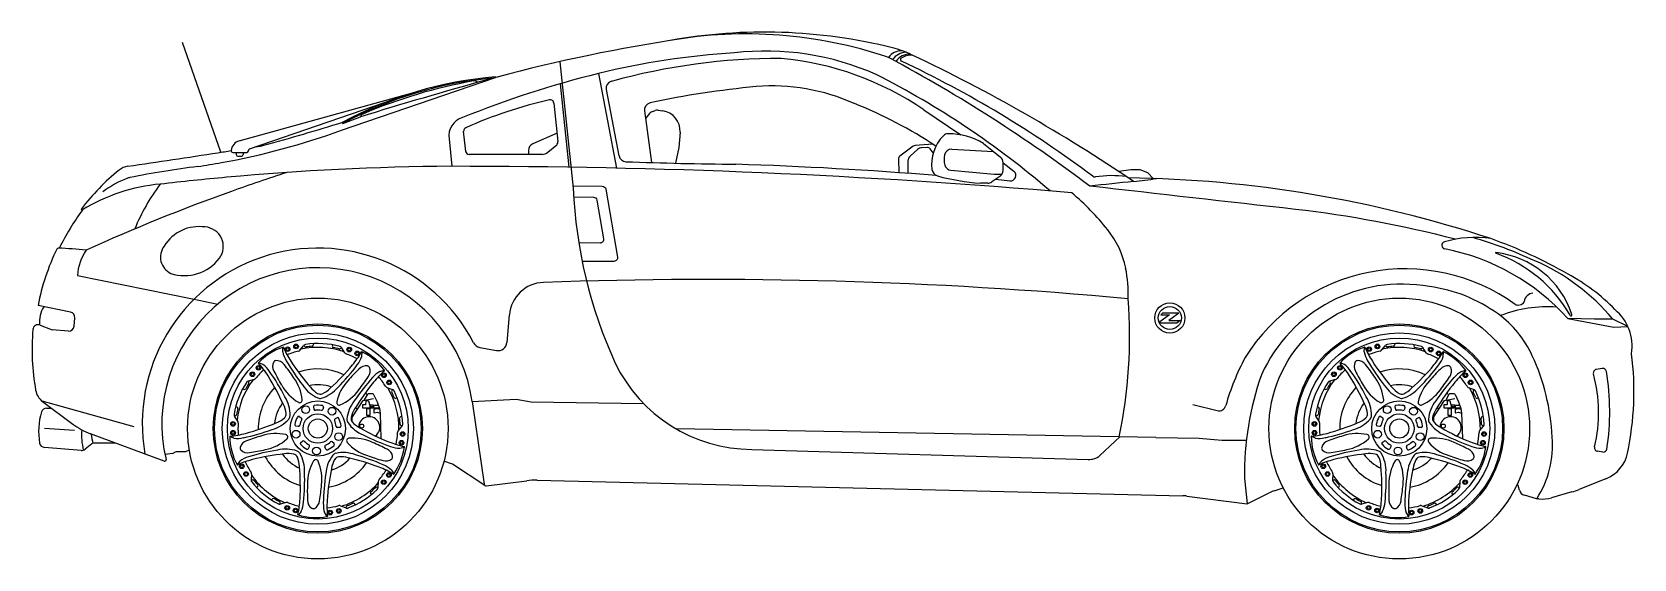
# Model space of a CAD drawing. Header units: millimetres. Extents: x -3678 to 631, y 0 to 1417.
import ezdxf

# ---------------------------------------------------------------- set-up
doc = ezdxf.new("R2010")
doc.units = ezdxf.units.MM
doc.layers.add('ceco.net 219 Nissan Z350 - side right', color=7, linetype='Continuous')

msp = doc.modelspace()

# ---------------------------------------------------------------- linework, layer by layer
at = {"layer": 'ceco.net 219 Nissan Z350 - side right'}
for p, q in [((-3170.5, 1093.5), (-3273.7, 1388.3)), ((-2258.7, 1337), (-2222.3, 996.6)), ((-2846, 1152.6), (-2431.2, 1294.5)), ((-2431.4, 1296.3), (-2431.2, 1294.5)), ((-2154.7, 1305.1), (-2105.8, 1050.8)), ((-3120.8, 1124.2), (-2638.6, 1257.9)), ((-2257.8, 1277.8), (-2233.8, 1053.3)), ((-2133.5, 1262), (-2099.2, 1083.7)), ((-3093, 1102.8), (-2699, 1238.3)), ((-2274.5, 1225.9), (-2263.5, 1122.1)), ((-1278.9, 1207.6), (-1179.8, 1140.3)), ((-2843.7, 1173.3), (-2842.2, 1170.6)), ((-2842.2, 1170.6), (-2794.6, 1188.8)), ((-2030.6, 1204.7), (-2011.6, 1065.8)), ((-2017, 1197.4), (-2027.8, 1184.1)), ((-2008.2, 1203.5), (-2002, 1205.6)), ((-1993.6, 1206.5), (-1981.4, 1205)), ((-2556, 1129.7), (-2549.1, 1055.7)), ((-2511.7, 1095.9), (-2517.2, 1149.8)), ((-2265.9, 1144.8), (-2331.2, 1115.9)), ((-1935, 1147.7), (-1938.4, 1106.3)), ((-3138.3, 1093.1), (-3100.8, 1093.1)), ((-3128.8, 1093.1), (-3128.8, 1087.4)), ((-3124.2, 1082.8), (-3115, 1082.8)), ((-3110.4, 1093.1), (-3110.4, 1087.4)), ((-3096.2, 1097.7), (-3096.2, 1098.5)), ((-2306.2, 1087.9), (-2502.2, 1087.3)), ((-2342.6, 1098.3), (-2342.6, 1087.8)), ((-2290.8, 1093.5), (-2266.8, 1113.8)), ((-1938.4, 1106.3), (-1947.1, 1064.3)), ((-1295.8, 1100.8), (-1315.1, 1084.1)), ((-1270.2, 1106.3), (-1284.4, 1105.4)), ((-1253.7, 1092), (-1262.1, 1102.6)), ((-1203.8, 1101.4), (-1092, 1095.6)), ((-1118.8, 1116.8), (-1092, 1095.6)), ((-1092, 1095.6), (-1073, 1080.6)), ((-1321.7, 1070), (-1322.3, 1036.9)), ((-1206.1, 1045.2), (-1090.2, 1034.3)), ((-1090.2, 1034.3), (-1069, 1034.3)), ((-1066.1, 1044.3), (-1065.8, 1065.3)), ((-1065.8, 1065.3), (-1036.8, 1042.4)), ((-1107.2, 1010.4), (-1127.1, 1010.4)), ((-1074.4, 1028.7), (-1096.4, 1013.7)), ((-1085.4, 1021.2), (-1047.3, 1016.9)), ((-3556.3, 761.9), (-3246.2, 699.1)), ((-3246.2, 699.1), (-3178.5, 685.4)), ((-3574.7, 663.7), (-3662.2, 681.2)), ((-3565, 626.1), (-3563.2, 648.4)), ((-2394.3, 656.3), (-2400.9, 582)), ((-618.1, 656.3), (-643.9, 637.3)), ((-636.2, 662), (-641.2, 656.3)), ((-641.2, 656.3), (-618.1, 656.3)), ((-636.2, 662), (-593.9, 662)), ((-593.1, 660.4), (-619.9, 640.7)), ((-593.9, 662), (-593.1, 660.4)), ((319.4, 682.8), (328.2, 684.5)), ((-3656.4, 628.8), (-3628.5, 617.5)), ((-3624.3, 616.5), (-3580.5, 612.9)), ((-643.9, 637.3), (-643.9, 634.5)), ((-643.7, 634.5), (-597.5, 634.5)), ((-619.9, 640.7), (-589.1, 640.7)), ((-589.1, 640.7), (-597.5, 634.5)), ((-3003.9, 557.1), (-3003.3, 568.8)), ((-2957.4, 561.4), (-2946.8, 574.3)), ((-2946.8, 574.3), (-2944.5, 571.3)), ((-2921.3, 578.9), (-2921.9, 574.7)), ((-2870.5, 575.9), (-2870.4, 571.7)), ((-2845.8, 568.3), (-2848.4, 565.6)), ((-2836.8, 554.2), (-2845.8, 568.3)), ((-2473.4, 568.7), (-2429, 560.6)), ((-94.4, 557.1), (-93.8, 568.8)), ((-48, 561.4), (-37.4, 574.3)), ((-37.4, 574.3), (-35.1, 571.3)), ((-11.9, 578.9), (-12.5, 574.7)), ((38.9, 575.9), (39, 571.7)), ((63.7, 568.3), (61, 565.6)), ((72.6, 554.2), (63.7, 568.3)), ((-3057.2, 523), (-3068.1, 527.3)), ((-2791.1, 544.4), (-2790.3, 556.1)), ((-147.8, 523), (-158.7, 527.3)), ((118.3, 544.4), (119.1, 556.1)), ((-3080.6, 482.6), (-3096.8, 478.4)), ((-3096.8, 478.4), (-3095, 475.1)), ((-2742.2, 504.2), (-2730.9, 507.3)), ((-171.2, 482.6), (-187.4, 478.4)), ((-187.4, 478.4), (-185.6, 475.1)), ((167.2, 504.2), (178.5, 507.3)), ((546.2, 512), (530.1, 509.5)), ((-3111.7, 457.2), (-3107.6, 456)), ((-2723.7, 461.3), (-2708.2, 455.3)), ((-2708.2, 455.3), (-2710.3, 452.2)), ((-2696, 432.4), (-2700.1, 431.7)), ((-202.2, 457.2), (-198.2, 456)), ((185.7, 461.3), (201.3, 455.3)), ((201.3, 455.3), (199.1, 452.2)), ((213.5, 432.4), (209.3, 431.7)), ((-3651.8, 424.8), (-3404.5, 355.8)), ((-3650.1, 423.5), (-3568.8, 362.6)), ((-3639.2, 405.3), (-3625.9, 405.3)), ((-3130.2, 409.8), (-3126.4, 408)), ((-2921, 408.7), (-2919.8, 402.6)), ((-2894.2, 407.8), (-2895.8, 401.8)), ((-2769.7, 414.8), (-2769.7, 408.1)), ((-2769.7, 408.1), (-2758.4, 408.1)), ((-2759.1, 401.8), (-2759.1, 393.4)), ((-2758.5, 402.4), (-2750.1, 404.2)), ((-2758.3, 392.7), (-2750.1, 394.4)), ((-2749.9, 422.5), (-2743.6, 404.7)), ((-2749.8, 404.2), (-2743.3, 402.4)), ((-2749.8, 394.4), (-2741.8, 392.2)), ((-2743.6, 404.7), (-2741.8, 392.2)), ((-2741.8, 392.2), (-2739.6, 323.9)), ((-2494.2, 423.4), (-2376.2, 430)), ((-2494.2, 423.4), (-2462, 200.8)), ((-2376.2, 430), (-2335.2, 422.8)), ((-2335.2, 422.8), (-2033.1, 418)), ((-555.5, 414.9), (-489.7, 398.9)), ((-220.8, 409.8), (-217, 408)), ((-11.6, 408.7), (-10.3, 402.6)), ((15.2, 407.8), (13.6, 401.8)), ((139.7, 414.8), (139.7, 408.1)), ((139.7, 408.1), (151, 408.1)), ((150.3, 401.8), (150.3, 393.4)), ((150.9, 402.4), (159.3, 404.2)), ((151.2, 392.7), (159.3, 394.4)), ((159.6, 422.5), (165.8, 404.7)), ((159.6, 404.2), (166.1, 402.4)), ((159.6, 394.4), (167.6, 392.2)), ((165.8, 404.7), (167.6, 392.2)), ((167.6, 392.2), (169.8, 323.9)), ((-3564, 345.4), (-3644.7, 351.1)), ((-3133.8, 384.2), (-3130.2, 385.4)), ((-3124.7, 370.1), (-3133.8, 384.2)), ((-2968.2, 357.5), (-2962.1, 356.8)), ((-2959.2, 382.7), (-2953.9, 379.3)), ((-2857.7, 379.5), (-2863.2, 376.5)), ((-2850.3, 353.8), (-2856.5, 353.5)), ((-2693.3, 344.4), (-2682.7, 357.3)), ((-2683.1, 383.2), (-2687.1, 381.8)), ((-2682.7, 357.3), (-2686.1, 359)), ((-654.8, 326.2), (-1944.6, 349.5)), ((-224.4, 384.2), (-220.8, 385.4)), ((-215.3, 370.1), (-224.4, 384.2)), ((-58.8, 357.5), (-52.6, 356.8)), ((-49.8, 382.7), (-44.5, 379.3)), ((51.7, 379.5), (46.3, 376.5)), ((59.1, 353.8), (52.9, 353.5)), ((216.1, 344.4), (226.8, 357.3)), ((226.3, 383.2), (222.3, 381.8)), ((226.8, 357.3), (223.4, 359)), ((-3517.3, 309.5), (-3535.7, 295)), ((-3322.9, 262.7), (-3520.8, 336.4)), ((-3454, 311.5), (-3511.4, 311.5)), ((-3135, 324.6), (-3145.9, 328.8)), ((-2955.3, 313.2), (-2950.5, 317.1)), ((-2934.2, 296.8), (-2931.6, 302.4)), ((-2865.9, 310.4), (-2870.5, 314.6)), ((-805.3, 277.8), (-751.8, 327.9)), ((-225.6, 324.6), (-236.5, 328.8)), ((-45.9, 313.2), (-41.1, 317.1)), ((-24.8, 296.8), (-22.2, 302.4)), ((43.5, 310.4), (38.9, 314.6)), ((-3545.7, 292), (-3644.9, 299.9)), ((-3119, 263.3), (-3126.6, 254.3)), ((-2888, 295.3), (-2890.3, 301.1)), ((-2688.5, 298), (-2677.1, 300.8)), ((-1742.2, 294.7), (-836.6, 267.4)), ((-209.6, 263.3), (-217.1, 254.3)), ((21.4, 295.3), (19.1, 301.1)), ((220.9, 298), (232.3, 300.8)), ((548, 287.5), (533.5, 289.4)), ((-3087.9, 228.5), (-3088.9, 211.8)), ((-2711.6, 239), (-2705.2, 229.2)), ((-416.5, 217), (-409.2, 148.1)), ((-178.5, 228.5), (-179.5, 211.8)), ((197.8, 239), (204.2, 229.2)), ((-3088.9, 211.8), (-3085.2, 212.5)), ((-3073.3, 191.2), (-3070.9, 194.6)), ((-2765.6, 172.9), (-2767.6, 176.6)), ((-2747.7, 191.5), (-2751.3, 192.6)), ((-2746.7, 208.2), (-2747.7, 191.5)), ((-2456.7, 196.7), (-2347.5, 210.1)), ((-2319.6, 211.5), (-582, 170)), ((-409.2, 148.1), (-350.4, 177.5)), ((-337, 182.9), (-312.1, 191)), ((-179.5, 211.8), (-175.8, 212.5)), ((-163.9, 191.2), (-161.5, 194.6)), ((143.8, 172.9), (141.8, 176.6)), ((161.7, 191.5), (158.1, 192.6)), ((162.7, 208.2), (161.7, 191.5)), ((317.4, 201.2), (317.3, 201.4)), ((323.2, 185.1), (321.1, 193.8)), ((464.5, 180.1), (409.5, 164.7)), ((552.8, 214.2), (484, 186.7)), ((556, 215.5), (552.8, 214.2)), ((-3034, 158.9), (-3031.1, 161.9)), ((-3010.7, 147.6), (-3010.8, 151.4)), ((-2994.5, 151.8), (-3010.7, 147.6)), ((-2848.5, 143.1), (-2832.9, 137)), ((-2832.9, 137), (-2832.4, 140.8)), ((-2808.5, 145.5), (-2811, 148.8)), ((-571.9, 169.2), (-409.2, 148.1)), ((-124.6, 158.9), (-121.7, 161.9)), ((-101.3, 147.6), (-101.4, 151.4)), ((-85.1, 151.8), (-101.3, 147.6)), ((60.9, 143.1), (76.5, 137)), ((76.5, 137), (77, 140.8)), ((100.9, 145.5), (98.4, 148.8)), ((369.5, 162), (336.6, 171.2)), ((375.7, 161.5), (369.5, 162)), ((-2954.4, 128), (-2961.8, 118.9)), ((-2891.2, 124.3), (-2884.9, 114.3)), ((-45, 128), (-52.3, 118.9)), ((18.2, 124.3), (24.5, 114.3))]:
    msp.add_line(p, q, dxfattribs=at)
for points in [[(-715, 1015, 0.038232), (-1310.2, 1355, 0.049311), (-1363.4, 1374.1, 0.106617), (-1961.7, 1393.9, 0.027723), (-2457.3, 1287.4)], [(-1254.6, 1114.9), (-1302.5, 1111.7, 0.146382), (-1307.6, 1109.8), (-1343.6, 1082.6, 0.239192), (-1347.4, 1074.8), (-1346.8, 1038.7)], [(-2223, 1003.2), (-2144.1, 1002.3, -0.362013), (-2134.8, 994.3), (-2103.4, 811.4, -0.461953), (-2112.8, 800.2), (-2198.3, 799.4)], [(454, 765.5, 0.045051), (246.5, 861.2, 0.076081), (-729.6, 1024.8)], [(-2221.1, 973.5), (-2168, 972.9, -0.362013), (-2158.7, 965), (-2140.8, 860.6, -0.466343), (-2150.3, 849.4), (-2207.4, 849.7)], [(-2816.7, 368.3), (-2816.7, 379.9, -0.145605), (-2816.1, 381.8), (-2787.5, 425.6), (-2760, 431.1)], [(-2784.6, 426.2), (-2775, 443.1, -0.280794), (-2771.8, 444.8), (-2762.4, 444.4, -0.277681), (-2759.4, 442.5), (-2749.9, 422.5)], [(92.7, 368.3), (92.7, 379.9, -0.145605), (93.3, 381.8), (121.9, 425.6), (149.4, 431.1)], [(124.9, 426.2), (134.4, 443.1, -0.280794), (137.6, 444.8), (147, 444.4, -0.277681), (150, 442.5), (159.6, 422.5)], [(-2769.7, 414.8), (-2772.6, 424.1, 0.322675), (-2773.3, 424.6), (-2780, 424.7, 0.410436), (-2780.7, 424.1), (-2781, 415.2, -0.405496), (-2781.7, 414.6), (-2788.6, 414.6, 0.414214), (-2789.3, 413.9), (-2789.3, 406.9, 0.414214), (-2788.6, 406.2), (-2744.2, 406.2)], [(-2758.4, 406.2), (-2758.4, 410.3, -0.414214), (-2755, 413.7), (-2746.8, 413.7)], [(139.7, 414.8), (136.8, 424.1, 0.322675), (136.1, 424.6), (129.4, 424.7, 0.410436), (128.7, 424.1), (128.4, 415.2, -0.405496), (127.7, 414.6), (120.8, 414.6, 0.414214), (120.1, 413.9), (120.1, 406.9, 0.414214), (120.8, 406.2), (165.3, 406.2)], [(151, 406.2), (151, 410.3, -0.414214), (154.5, 413.7), (162.6, 413.7)], [(-3255.2, 292.5), (-3263.4, 288.9, -0.10343), (-3267.3, 288.1), (-3288.4, 288.1, 0.134075), (-3293.3, 286.7), (-3296.4, 284.9, -0.096827), (-3299.9, 283.6), (-3320.7, 280.6)]]:
    msp.add_lwpolyline(points, format="xyb", dxfattribs=at)
for points in [[(-662, 1023.1), (-676.4, 1038.2), (-697.1, 1046.2), (-722.2, 1046.5), (-754.6, 1041.5)], [(453.5, 646.4), (576.8, 623.4), (614.6, 625.3)], [(614.6, 625.3), (574.4, 644.3), (525.4, 644.3), (453.5, 646.4)], [(-654.8, 326.2), (-538.5, 324.4), (-477.6, 319.2), (-411.4, 319.2)], [(-2460.2, 197.7), (-2546.8, 254.4), (-2570, 262.9)]]:
    msp.add_lwpolyline(points, dxfattribs=at)
for points in [[(-2778, 404.7), (-2769.5, 404.7), (-2769.5, 385.8), (-2778, 385.8)], [(-2767.8, 414.6), (-2760.2, 414.6), (-2760.2, 409.4), (-2767.8, 409.4)], [(131.5, 404.7), (140, 404.7), (140, 385.8), (131.5, 385.8)], [(141.7, 414.6), (149.2, 414.6), (149.2, 409.4), (141.7, 409.4)]]:
    msp.add_lwpolyline(points, close=True, dxfattribs=at)
for centre, radius in [((-2909.4, 350.6), 350.6), ((0, 350.6), 350.6), ((-617.3, 647.9), 40.6), ((-617.3, 647.9), 31), ((-2909.4, 350.6), 281.4), ((-2909.4, 350.6), 277.9), ((-2909.4, 350.6), 257.2), ((0, 350.6), 281.4), ((0, 350.6), 277.9), ((0, 350.6), 257.2), ((-2909.4, 350.6), 243.3), ((-2990.6, 564), 6.25), ((-2990.6, 564), 3.81), ((-2968.1, 571.5), 6.25), ((-2968.1, 571.5), 3.81), ((-2825, 562.9), 6.25), ((-2825, 562.9), 3.81), ((0, 350.6), 243.3), ((-81.2, 564), 6.25), ((-81.2, 564), 3.81), ((-58.7, 571.5), 6.25), ((-58.7, 571.5), 3.81), ((84.5, 562.9), 6.25), ((84.5, 562.9), 3.81), ((-3069, 513.9), 6.25), ((-3069, 513.9), 3.81), ((-2803.5, 552.8), 6.25), ((-2803.5, 552.8), 3.81), ((-159.6, 513.9), 6.25), ((-159.6, 513.9), 3.81), ((106, 552.8), 6.25), ((106, 552.8), 3.81), ((-3085.3, 496.5), 6.25), ((-3085.3, 496.5), 3.81), ((-2731.6, 493.8), 6.25), ((-2731.6, 493.8), 3.81), ((-2717.5, 474.6), 6.25), ((-2717.5, 474.6), 3.81), ((-175.9, 496.5), 6.25), ((-175.9, 496.5), 3.81), ((177.9, 493.8), 6.25), ((177.9, 493.8), 3.81), ((191.9, 474.6), 6.25), ((191.9, 474.6), 3.81), ((-2909.4, 350.6), 74.2), ((-2941.9, 401.4), 10.4), ((-2909.4, 350.6), 39.6), ((-2871.1, 397.2), 10.4), ((0, 350.6), 74.2), ((-32.5, 401.4), 10.4), ((0, 350.6), 39.6), ((38.3, 397.2), 10.4), ((-3137.6, 363.1), 6.25), ((-3137.5, 339.3), 6.25), ((-3137.6, 363.1), 3.81), ((-2967.8, 335.4), 10.4), ((-2909.4, 350.6), 25.7), ((-2791.1, 357.3), 5.41), ((-228.2, 363.1), 6.25), ((-228.1, 339.3), 6.25), ((-228.2, 363.1), 3.81), ((-58.4, 335.4), 10.4), ((0, 350.6), 25.7), ((118.3, 357.3), 5.41), ((-3137.5, 339.3), 3.81), ((-2853.3, 328.6), 10.4), ((-2684.3, 312.3), 6.25), ((-2684.3, 312.3), 3.81), ((-2681.4, 335.9), 6.25), ((-2681.4, 335.9), 3.81), ((-228.1, 339.3), 3.81), ((56.2, 328.6), 10.4), ((225.1, 312.3), 6.25), ((225.1, 312.3), 3.81), ((228.1, 335.9), 6.25), ((228.1, 335.9), 3.81), ((-2913, 290.4), 10.4), ((-3.6, 290.4), 10.4), ((-3114, 249.2), 6.25), ((-3114, 249.2), 3.81), ((-3102.6, 228.4), 6.25), ((-3102.6, 228.4), 3.81), ((-2718.3, 225.7), 6.25), ((-2718.3, 225.7), 3.81), ((-204.6, 249.2), 6.25), ((-204.6, 249.2), 3.81), ((-193.1, 228.4), 6.25), ((-193.1, 228.4), 3.81), ((191.1, 225.7), 6.25), ((191.1, 225.7), 3.81), ((-2732.1, 206.4), 6.25), ((-2732.1, 206.4), 3.81), ((177.3, 206.4), 6.25), ((177.3, 206.4), 3.81), ((-2991.8, 137.4), 6.25), ((-2991.8, 137.4), 3.81), ((-2969.2, 130.2), 6.25), ((-2969.2, 130.2), 3.81), ((-2876.3, 124.7), 6.25), ((-2852.9, 129.1), 6.25), ((-2852.9, 129.1), 3.81), ((-82.4, 137.4), 6.25), ((-82.4, 137.4), 3.81), ((-59.7, 130.2), 6.25), ((-59.7, 130.2), 3.81), ((33.2, 124.7), 6.25), ((56.5, 129.1), 6.25), ((56.5, 129.1), 3.81), ((-2876.3, 124.7), 3.81), ((33.2, 124.7), 3.81)]:
    msp.add_circle(centre, radius, dxfattribs=at)
for centre, radius, start, end in [((-1756.9, 221.2), 1190.5, 71.4597, 99.9079), ((-1667.9, -664.4), 2028.7, 93.4147, 103.8842), ((-1661.4, -382.8), 1728.8, 90.0522, 105.3746), ((-1704.7, 633.4), 732.2, 66.0328, 96.5876), ((-1741.6, 525.9), 823.9, 55.8312, 84.5202), ((-1393.6, 1304.5), 47.9, 61.7855, 71.4597), ((-1337.3, 1319.3), 47.3, 91.5679, 141.8113), ((-3344.1, -2331), 4173.6, 53.0018, 61.7855), ((-1324.9, 1315.1), 47.3, 92.5835, 144.3617), ((-1316.5, 1309.9), 47.3, 88.0698, 143.6941), ((-1337.2, 1342.5), 4.79, 124.4525, 244.8793), ((-1313.2, 1307.4), 47.3, 85.3553, 124.4525), ((-2580.6, -1309.2), 2924, 53.0961, 64.8793), ((-2346.8, 260.7), 1039, 94.6669, 118.5656), ((-1547, -1193.9), 2571.8, 103.667, 112.24), ((-2463.3, -780.9), 2335.8, 49.2776, 63.1209), ((-2346.8, 260.7), 1036, 95.0236, 118.5656), ((860.1, -10684.5), 12423.1, 105.48832, 107.10876), ((-2247.3, -72.8), 1379.6, 100.1282, 113.1043), ((-2488.1, 1275.5), 10, 34.6304, 100.1282), ((-2114.7, 1265.7), 19.2, 105.3746, 190.8902), ((-1518.7, -1056.8), 2336.3, 95.1974, 102.2823), ((-1685.8, 740.6), 531.2, 65.5699, 94.8158), ((-2017.9, 48.3), 1215.9, 102.7467, 113.954), ((-2284.1, 1224.9), 9.58, 6.093, 102.7467), ((-2011.6, 1207.3), 19.2, 102.2823, 187.8035), ((-1899.4, 126.5), 1180.2, 56.4219, 68.4588), ((-4872.5, 7780.4), 6911.3, 285.24786, 287.08169), ((-2784.7, 1186.9), 10, 113.1043, 169.2191), ((-2505.9, 1138), 50.8, 106.6125, 189.4166), ((-2002.1, 1185.3), 19.2, 108.6165, 141.0422), ((-1995.9, 1187.4), 19.2, 83.2139, 108.6165), ((-1989.4, 1151), 54.6, 356.53, 81.5596), ((-3521, 3017.5), 1983.3, 280.2235, 289.8983), ((-3112.4, 1094.7), 30.6, 105.9554, 173.4525), ((-2507.7, 1150.7), 9.58, 113.954, 185.8092), ((-2273, 1121.1), 9.58, 310.2242, 6.093), ((-1149.7, 1061), 108.5, 135.0419, 187.523), ((-1213, 1124.1), 19.2, 90.1258, 135.0419), ((-1212.6, 963.6), 179.7, 58.5155, 90.1258), ((-6871, 24818), 24011.4, 278.26168, 278.84728), ((-6871, 24818), 24011.4, 278.84728, 278.9323), ((-3138.3, 1097.7), 4.61, 173.4525, 270), ((-3124.2, 1087.4), 4.61, 180, 270), ((-3115, 1087.4), 4.61, 270, 0), ((-3100.8, 1097.7), 4.61, 270, 0), ((-3091.5, 1098.5), 4.61, 108.9663, 180), ((-6871, 24818), 24011.4, 279.09018, 279.12065), ((-3080.1, 1204.8), 95.8, 279.1206, 285.2479), ((-2502.2, 1096.9), 9.58, 185.8092, 270.1578), ((-2323.5, 1098.3), 19.2, 113.9032, 180), ((-2306.2, 1111.8), 23.9, 270.1578, 310.2242), ((-2080.3, 1087.3), 19.2, 190.8902, 267.8921), ((-1302.6, 1069.6), 19.2, 130.7902, 179.0448), ((-1283.3, 1086.3), 19.2, 93.502, 130.7902), ((-1269.6, 1096.7), 9.58, 38.0234, 93.502), ((-1168.5, 1074.2), 56.3, 167.4864, 195.4156), ((-1204.8, 1082.2), 19.2, 87.0548, 167.4864), ((-1084.9, 1065.5), 19.2, 359.1611, 51.5939), ((-3051.1, 562.9), 622.5, 129.155, 142.59), ((-3413.9, 1008.4), 47.9, 98.2617, 129.155), ((-2854.9, -1843.1), 2922.9, 97.4166, 101.0459), ((-3521, 3017.5), 1983.3, 278.372, 280.2235), ((-2501.4, -6145.5), 7201.4, 90.39946, 95.20821), ((-1386.1, -3917.8), 5210.8, 107.9589, 109.6912), ((-2542.7, -18319.2), 19374.9, 85.08044, 90.02648), ((-1682.5, 11897), 10836.2, 267.89212, 269.45778), ((-2144.3, -10157), 11224, 85.40476, 88.16567), ((-1235.3, 1051.2), 22.4, 191.2906, 252.9973), ((-1204.3, 1064.3), 19.2, 195.4156, 264.6207), ((-1085.2, 1044.5), 19.2, 304.3689, 359.1611), ((-1045.7, 1031.1), 14.4, 263.4503, 51.7153), ((-3291.7, 531.2), 478.4, 94.9994, 121.6839), ((-3329.1, 780.4), 260.4, 111.1459, 127.5915), ((-3405.8, 978.6), 47.9, 101.0459, 111.1459), ((-2929.2, 698.3), 509, 142.5658, 158.1972), ((-2501.4, -6145.5), 7201.4, 95.20821, 96.63408), ((-964.7, 1049.9), 1258.7, 182.4279, 204.5902), ((-1084.2, 1615), 606.2, 254.9187, 265.9409), ((-1107.2, 1029.5), 19.2, 270, 304.3689), ((184.4, -7842), 8902.5, 95.79861, 96.55875), ((-106045.1, -932229.5), 939143.9, 83.5336536, 83.5676286), ((-819, 1036.6), 9.58, 233.0961, 279.0656), ((-772.7, 746.3), 284.3, 82.2693, 99.0656), ((-775.8, 1738.1), 725.6, 274.8015, 279.7167), ((-1386.1, -3917.8), 5210.8, 109.6912, 114.3286), ((-1354.7, 426.2), 732, 38.8292, 49.6889), ((-2909.4, 483.4), 779.9, 144.3291, 153.148), ((-3544, 939.9), 1.92, 142.59, 301.6839), ((-615, -2046.7), 3005.2, 75.2436, 83.5824), ((-3228.8, 783.2), 110.5, 81.6624, 148.4132), ((-3216.5, 840), 52.8, 323.7463, 85.9384), ((-971, 735), 239.5, 11.259, 38.8292), ((203.7, 575.1), 289.3, 81.517, 106.5479), ((-139.6, -286.9), 1199.5, 65.1627, 73.6819), ((-3051.1, 562.9), 622.5, 154.2678, 169.0423), ((-3607.5, 831), 4.79, 86.7177, 154.2678), ((-3749.7, -1648.1), 2488, 84.9993, 86.7177), ((-3419.8, 753.2), 136.8, 145.6833, 176.3225), ((-2909.4, 363.4), 472.3, 27.4618, 189.9314), ((-3284.1, 811.8), 48.7, 142.9495, 244.5931), ((124.1, 843.2), 9.58, 106.5479, 258.9135), ((6.3, 242.3), 602.8, 42.1064, 78.9135), ((259.6, 822.7), 0.958, 83.5617, 250.6423), ((135.6, 469.7), 373.2, 29.8157, 70.6423), ((232.2, 580.4), 244.8, 18.3895, 83.5617), ((-2909.4, 363.4), 419.6, 8.2238, 193.2606), ((-3268.2, 880.3), 118.4, 251.9095, 322.7916), ((-1091.3, 711.1), 362.1, 358.1875, 11.259), ((15.5, 273.3), 506.8, 54.2053, 148.0759), ((148.1, 294), 551.8, 39.403, 66.9355), ((-2298.8, 647.8), 95.8, 92.0286, 174.9275), ((-1862.3, -11675.4), 12426.8, 84.76897, 92.02859), ((6.6, 324.9), 414, 79.6368, 155.7281), ((216.8, 319.8), 505, 43.9604, 61.9728), ((-2049.6, 600), 1324, 348.1453, 4.3166), ((29.5, 333.4), 402.1, 54.0214, 82.6326), ((326.3, 693.9), 9.58, 281.315, 350.6689), ((362.3, 688), 26.9, 95.8637, 170.6689), ((-3570.1, 634.2), 88.5, 150.2449, 182.9586), ((-3577.5, 649.6), 14.4, 355.3007, 78.6763), ((96.9, 426.2), 287.4, 24.7372, 54.0214), ((399.3, 324.7), 353.3, 86.032, 111.1358), ((317.6, 692.2), 9.58, 234.2053, 281.315), ((461.9, 656.7), 2.87, 209.8157, 18.3895), ((497.2, 571.2), 129.3, 351.419, 50.0389), ((-3044.7, 564.1), 633.6, 175.2418, 190.057), ((-3661.8, 615.5), 14.4, 67.999, 175.2418), ((-3623.1, 630.8), 14.4, 247.999, 265.3007), ((-3579.4, 627.2), 14.4, 265.3007, 355.3007), ((-2951, 415.7), 162.2, 108.569, 136.6141), ((-3002.6, 568.8), 0.692, 23.5713, 177.0307), ((-2759.4, 674.9), 264.6, 203.5713, 212.8329), ((-2962.7, 565.8), 6.92, 283.9147, 320.6986), ((-2909.4, 350.6), 218.2, 71.0502, 102.1329), ((-2941.4, 570), 6.92, 98.3012, 140.6986), ((-2941.7, 573.4), 3.46, 217.1077, 278.2528), ((-2909.4, 350.6), 228.6, 74.8819, 98.3012), ((-2909.4, 350.6), 221.7, 94.0439, 98.2528), ((-2925.3, 575.2), 3.46, 274.0439, 352.3391), ((-2867, 571.7), 3.46, 180.844, 259.1392), ((-2909.4, 350.6), 221.7, 74.9303, 79.1392), ((-2850.9, 568), 3.46, 254.9303, 316.0754), ((-2851.6, 564.6), 6.92, 32.4845, 74.8819), ((-2469.1, 592.3), 23.9, 207.4618, 259.6067), ((-2424.7, 584.1), 23.9, 259.6067, 354.9275), ((-41.6, 415.7), 162.2, 108.569, 136.6141), ((-93.1, 568.8), 0.692, 23.5713, 177.0307), ((150, 674.9), 264.6, 203.5713, 212.8329), ((-53.3, 565.8), 6.92, 283.9147, 320.6986), ((0, 350.6), 218.2, 71.0502, 102.1329), ((-32, 570), 6.92, 98.3012, 140.6986), ((-32.3, 573.4), 3.46, 217.1077, 278.2528), ((0, 350.6), 228.6, 74.8819, 98.3012), ((0, 350.6), 221.7, 94.0439, 98.2528), ((-15.9, 575.2), 3.46, 274.0439, 352.3391), ((42.4, 571.7), 3.46, 180.844, 259.1392), ((0, 350.6), 221.7, 74.9303, 79.1392), ((58.5, 568), 3.46, 254.9303, 316.0754), ((57.8, 564.6), 6.92, 32.4845, 74.8819), ((-3068.3, 526.7), 0.692, 68.1524, 221.6118), ((-3266.7, 350.5), 264.6, 32.3502, 41.6118), ((-3099.7, 464.2), 72.5, 33.6019, 54.0945), ((-3005.9, 518), 25.1, 151.8257, 210.6855), ((-3021.9, 526.5), 6.92, 122.5916, 151.8257), ((-3021.9, 526.5), 6.92, 93.3574, 122.5916), ((-3020.8, 508.4), 25.1, 34.4976, 93.3574), ((-2932.7, 571), 72.5, 191.0886, 211.5812), ((-3427.5, 180.1), 547.7, 34.198, 38.7135), ((-2483.1, 830.9), 591.8, 210.2212, 217.954), ((-2909.4, 350.6), 214.8, 103.9147, 112.6331), ((-2423.1, 898.2), 668.3, 213.2935, 220.7427), ((-3327.2, 952.1), 668.3, 312.4404, 319.8896), ((-3275.7, 878.1), 591.8, 315.2291, 322.9619), ((-2830.9, 557.9), 6.92, 212.4845, 249.2684), ((-2909.4, 350.6), 214.8, 60.55, 69.2684), ((-3019.9, 690.4), 264.6, 320.3502, 329.6118), ((-2860.1, 566.7), 72.5, 321.6019, 342.0945), ((-2780, 494.1), 25.1, 79.8257, 138.6855), ((-2791, 556.2), 0.692, 356.1524, 149.6118), ((-2860.4, 410.3), 162.2, 36.569, 64.6141), ((-2776.8, 511.9), 6.92, 50.5916, 79.8257), ((-2776.8, 511.9), 6.92, 21.3574, 50.5916), ((-1739.6, 705.7), 411, 205.9098, 269.6302), ((118.1, 251.2), 606.6, 151.4273, 164.5854), ((-158.9, 526.7), 0.692, 68.1524, 221.6118), ((-357.3, 350.5), 264.6, 32.3502, 41.6118), ((-190.3, 464.2), 72.5, 33.6019, 54.0945), ((-96.5, 518), 25.1, 151.8257, 210.6855), ((-112.5, 526.5), 6.92, 122.5916, 151.8257), ((-112.5, 526.5), 6.92, 93.3574, 122.5916), ((-111.4, 508.4), 25.1, 34.4976, 93.3574), ((-23.3, 571), 72.5, 191.0886, 211.5812), ((-518.1, 180.1), 547.7, 34.198, 38.7135), ((426.3, 830.9), 591.8, 210.2212, 217.954), ((0, 350.6), 214.8, 103.9147, 112.6331), ((486.3, 898.2), 668.3, 213.2935, 220.7427), ((-417.8, 952.1), 668.3, 312.4404, 319.8896), ((-366.3, 878.1), 591.8, 315.2291, 322.9619), ((78.5, 557.9), 6.92, 212.4845, 249.2684), ((0, 350.6), 214.8, 60.55, 69.2684), ((-110.5, 690.4), 264.6, 320.3502, 329.6118), ((49.3, 566.7), 72.5, 321.6019, 342.0945), ((129.4, 494.1), 25.1, 79.8257, 138.6855), ((118.4, 556.2), 0.692, 356.1524, 149.6118), ((49.1, 410.3), 162.2, 36.569, 64.6141), ((132.6, 511.9), 6.92, 50.5916, 79.8257), ((132.6, 511.9), 6.92, 21.3574, 50.5916), ((-174.7, 301.1), 586.4, 2.6176, 24.7372), ((-180, 450.9), 811.3, 348.1856, 7.1505), ((-2909.4, 350.6), 228.6, 146.8819, 170.3012), ((-2909.4, 350.6), 218.2, 143.0502, 174.1329), ((-3095.1, 471.7), 6.92, 104.4845, 146.8819), ((-3098.1, 473.4), 3.46, 326.9303, 28.0754), ((-3082.4, 489.3), 6.92, 284.4845, 321.2684), ((-2909.4, 350.6), 214.8, 132.55, 141.2684), ((-3610.6, 139.1), 668.3, 24.4404, 31.8896), ((-3524.3, 165.3), 591.8, 27.2291, 34.9619), ((-2537.2, 749.3), 547.7, 206.4696, 210.9851), ((-3072.8, 415.5), 122, 5.7088, 36.3687), ((-2909.4, 350.6), 160.4, 64.2256, 108.9575), ((-2739.5, 395.7), 122, 136.8145, 167.4744), ((-2415.2, 119.8), 547.7, 134.4696, 138.9851), ((-2320.9, 93.6), 591.8, 138.2212, 145.954), ((-2238.3, 57.3), 668.3, 141.2935, 148.7427), ((-3231.7, 790.6), 547.7, 322.198, 326.7135), ((-2793.7, 505.3), 25.1, 322.4976, 21.3574), ((-2707, 440.8), 72.5, 119.0886, 139.5812), ((-2554.6, 308.1), 264.6, 131.5713, 140.8329), ((-2909.4, 350.6), 214.8, 31.9147, 40.6331), ((-2730.7, 506.6), 0.692, 311.5713, 105.0307), ((382.4, 228.5), 799, 160.5093, 180.8272), ((0, 350.6), 228.6, 146.8819, 170.3012), ((0, 350.6), 218.2, 143.0502, 174.1329), ((-185.7, 471.7), 6.92, 104.4845, 146.8819), ((-188.7, 473.4), 3.46, 326.9303, 28.0754), ((-172.9, 489.3), 6.92, 284.4845, 321.2684), ((0, 350.6), 214.8, 132.55, 141.2684), ((-701.2, 139.1), 668.3, 24.4404, 31.8896), ((-614.9, 165.3), 591.8, 27.2291, 34.9619), ((372.2, 749.3), 547.7, 206.4696, 210.9851), ((-163.4, 415.5), 122, 5.7088, 36.3687), ((0, 350.6), 160.4, 64.2256, 108.9575), ((170, 395.7), 122, 136.8145, 167.4744), ((494.2, 119.8), 547.7, 134.4696, 138.9851), ((588.5, 93.6), 591.8, 138.2212, 145.954), ((671.1, 57.3), 668.3, 141.2935, 148.7427), ((-322.3, 790.6), 547.7, 322.198, 326.7135), ((115.7, 505.3), 25.1, 322.4976, 21.3574), ((202.5, 440.8), 72.5, 119.0886, 139.5812), ((354.8, 308.1), 264.6, 131.5713, 140.8329), ((0, 350.6), 214.8, 31.9147, 40.6331), ((178.7, 506.6), 0.692, 311.5713, 105.0307), ((531.6, 500), 9.58, 99.0155, 195.085), ((135.7, 393.3), 400.4, 346.6874, 15.085), ((547.7, 502.5), 9.58, 9.3712, 99.0155), ((-103.5, 395.1), 669.6, 351.4559, 9.3712), ((-3621.4, 461.8), 47.9, 190.057, 233.1787), ((-3106.6, 459.3), 3.46, 252.844, 331.1392), ((-2909.4, 350.6), 221.7, 146.9303, 151.1392), ((-2909.4, 350.6), 160.4, 136.2256, 180.9575), ((-2899.8, 526.2), 122, 208.8145, 239.4744), ((-3077.1, 387), 93, 358.8012, 31.8301), ((-2872, 518.1), 93, 213.353, 246.3819), ((-2909.4, 350.6), 117.5, 71.7794, 101.4037), ((-2876.2, 502.9), 67.1, 217.5034, 239.721), ((-2903.1, 456.9), 13.8, 239.721, 293.4621), ((-2903.8, 445.5), 13.8, 246.3819, 286.8012), ((-2926.7, 521.3), 93, 286.8012, 319.8301), ((-2924.3, 505.8), 67.1, 293.4621, 315.6797), ((-2898.1, 526.1), 122, 293.7088, 324.3687), ((-2909.4, 350.6), 160.4, 34.0528, 36.9575), ((-2721.2, 467.8), 6.92, 211.9147, 248.6986), ((-2909.4, 350.6), 218.2, 359.0502, 30.1329), ((-2707.5, 450.2), 3.46, 145.1077, 206.2528), ((-2909.4, 350.6), 221.7, 22.0439, 26.2528), ((-2710.7, 448.8), 6.92, 26.3012, 68.6986), ((-2909.4, 350.6), 228.6, 2.8819, 26.3012), ((-2700.7, 435.1), 3.46, 202.0439, 280.3391), ((-197.2, 459.3), 3.46, 252.844, 331.1392), ((0, 350.6), 221.7, 146.9303, 151.1392), ((0, 350.6), 160.4, 136.2256, 180.9575), ((9.6, 526.2), 122, 208.8145, 239.4744), ((-167.7, 387), 93, 358.8012, 31.8301), ((37.4, 518.1), 93, 213.353, 246.3819), ((0, 350.6), 117.5, 71.7794, 101.4037), ((33.2, 502.9), 67.1, 217.5034, 239.721), ((6.3, 456.9), 13.8, 239.721, 293.4621), ((5.7, 445.5), 13.8, 246.3819, 286.8012), ((-17.2, 521.3), 93, 286.8012, 319.8301), ((-14.9, 505.8), 67.1, 293.4621, 315.6797), ((11.3, 526.1), 122, 293.7088, 324.3687), ((0, 350.6), 160.4, 34.0528, 36.9575), ((188.2, 467.8), 6.92, 211.9147, 248.6986), ((0, 350.6), 218.2, 359.0502, 30.1329), ((201.9, 450.2), 3.46, 145.1077, 206.2528), ((0, 350.6), 221.7, 22.0439, 26.2528), ((198.7, 448.8), 6.92, 26.3012, 68.6986), ((0, 350.6), 228.6, 2.8819, 26.3012), ((208.7, 435.1), 3.46, 202.0439, 280.3391), ((-3480.5, 342.9), 180.1, 163.1476, 189.9637), ((-3639.2, 391), 14.4, 90, 163.1476), ((-3127.9, 387.9), 6.92, 170.3012, 212.6986), ((-3131.3, 388.7), 3.46, 289.1077, 350.2528), ((-2909.4, 350.6), 221.7, 166.0439, 170.2528), ((-3127.9, 404.9), 3.46, 346.0439, 64.3391), ((-2909.4, 350.6), 117.5, 143.7794, 173.4037), ((-3061.6, 384.4), 67.1, 5.4621, 27.6797), ((-3008.6, 389.5), 13.8, 311.721, 5.4621), ((-2958.3, 427), 6.92, 239.4744, 5.7088), ((-2917.6, 409.3), 3.46, 97.9055, 191.2484), ((-2916.4, 403.2), 3.46, 191.2484, 277.5147), ((-2909.4, 350.6), 62.8, 78.4944, 97.9055), ((-2909.4, 350.6), 49.7, 78.8852, 97.5147), ((-2899.2, 402.7), 3.46, 258.8852, 345.1514), ((-2897.6, 408.7), 3.46, 345.1514, 78.4944), ((-2851.8, 420.6), 6.92, 167.4744, 293.7088), ((-2738.6, 366.8), 93, 141.353, 174.3819), ((-2754.3, 366.1), 67.1, 145.5034, 167.721), ((-2909.4, 350.6), 117.5, 25.5706, 29.4037), ((-2758.4, 401.8), 0.692, 101.6288, 180), ((-2758.4, 393.4), 0.692, 180, 281.6288), ((-2750, 403.5), 0.692, 74.611, 101.6288), ((-2750, 393.7), 0.692, 74.611, 101.6288), ((-485.2, 417.5), 19.2, 256.3399, 344.5854), ((-218.5, 387.9), 6.92, 170.3012, 212.6986), ((-221.9, 388.7), 3.46, 289.1077, 350.2528), ((0, 350.6), 221.7, 166.0439, 170.2528), ((-218.5, 404.9), 3.46, 346.0439, 64.3391), ((0, 350.6), 117.5, 143.7794, 173.4037), ((-152.2, 384.4), 67.1, 5.4621, 27.6797), ((-99.2, 389.5), 13.8, 311.721, 5.4621), ((-48.8, 427), 6.92, 239.4744, 5.7088), ((-8.2, 409.3), 3.46, 97.9055, 191.2484), ((-6.9, 403.2), 3.46, 191.2484, 277.5147), ((0, 350.6), 62.8, 78.4944, 97.9055), ((0, 350.6), 49.7, 78.8852, 97.5147), ((10.2, 402.7), 3.46, 258.8852, 345.1514), ((11.8, 408.7), 3.46, 345.1514, 78.4944), ((57.6, 420.6), 6.92, 167.4744, 293.7088), ((170.9, 366.8), 93, 141.353, 174.3819), ((155.1, 366.1), 67.1, 145.5034, 167.721), ((0, 350.6), 117.5, 25.5706, 29.4037), ((151, 401.8), 0.692, 101.6288, 180), ((151, 393.4), 0.692, 180, 281.6288), ((159.4, 403.5), 0.692, 74.611, 101.6288), ((159.4, 393.7), 0.692, 74.611, 101.6288), ((-3454, 516), 191.6, 233.1787, 249.5777), ((-3365, 333.7), 180.1, 175.7036, 193.1937), ((-3130.6, 366.4), 6.92, 355.9147, 32.6986), ((-2909.4, 350.6), 214.8, 175.9147, 184.6331), ((-3234.5, 904.4), 591.8, 282.2212, 289.954), ((-3280, 982.3), 668.3, 285.2935, 292.7427), ((-3057.2, 437.9), 93, 285.353, 318.3819), ((-3044, 429.2), 67.1, 289.5034, 311.721), ((-2998, 385.3), 13.8, 318.3819, 358.8012), ((-2967.8, 361), 3.46, 169.9055, 263.2484), ((-2909.4, 350.6), 62.8, 150.4944, 169.9055), ((-2961, 379.8), 3.46, 57.1514, 150.4944), ((-2961.6, 360.2), 3.46, 263.2484, 349.5147), ((-2909.4, 350.6), 49.7, 150.8852, 169.5147), ((-2955.8, 376.4), 3.46, 330.8852, 57.1514), ((-2861.5, 373.5), 3.46, 119.2484, 205.5147), ((-2909.4, 350.6), 49.7, 6.8852, 25.5147), ((-2856.7, 357), 3.46, 186.8852, 273.1514), ((-2856.1, 376.5), 3.46, 25.9055, 119.2484), ((-2909.4, 350.6), 62.8, 6.4944, 25.9055), ((-2850.5, 357.3), 3.46, 273.1514, 6.4944), ((-2817.4, 374.5), 13.8, 174.3819, 214.8012), ((-2752.3, 419.7), 93, 214.8012, 247.8301), ((-2806.3, 377.4), 13.8, 167.721, 221.4621), ((-2766.4, 412.7), 67.1, 221.4621, 243.6797), ((-2771.2, 353.8), 28.5, 306.0965, 178.7518), ((-2466.5, 933.8), 668.3, 240.4404, 247.8896), ((-2686, 378.6), 3.46, 108.844, 187.1392), ((-2909.4, 350.6), 221.7, 2.9303, 7.1392), ((-2684.6, 362.1), 3.46, 182.9303, 244.0754), ((-2688, 361.7), 6.92, 320.4845, 2.8819), ((-221.1, 366.4), 6.92, 355.9147, 32.6986), ((0, 350.6), 214.8, 175.9147, 184.6331), ((-325.1, 904.4), 591.8, 282.2212, 289.954), ((-370.6, 982.3), 668.3, 285.2935, 292.7427), ((-147.8, 437.9), 93, 285.353, 318.3819), ((-134.6, 429.2), 67.1, 289.5034, 311.721), ((-88.5, 385.3), 13.8, 318.3819, 358.8012), ((-58.4, 361), 3.46, 169.9055, 263.2484), ((0, 350.6), 62.8, 150.4944, 169.9055), ((-51.6, 379.8), 3.46, 57.1514, 150.4944), ((-52.2, 360.2), 3.46, 263.2484, 349.5147), ((0, 350.6), 49.7, 150.8852, 169.5147), ((-46.4, 376.4), 3.46, 330.8852, 57.1514), ((47.9, 373.5), 3.46, 119.2484, 205.5147), ((0, 350.6), 49.7, 6.8852, 25.5147), ((52.7, 357), 3.46, 186.8852, 273.1514), ((53.4, 376.5), 3.46, 25.9055, 119.2484), ((0, 350.6), 62.8, 6.4944, 25.9055), ((58.9, 357.3), 3.46, 273.1514, 6.4944), ((92, 374.5), 13.8, 174.3819, 214.8012), ((157.1, 419.7), 93, 214.8012, 247.8301), ((103.1, 377.4), 13.8, 167.721, 221.4621), ((143, 412.7), 67.1, 221.4621, 243.6797), ((138.2, 353.8), 28.5, 306.0965, 178.7518), ((442.9, 933.8), 668.3, 240.4404, 247.8896), ((223.4, 378.6), 3.46, 108.844, 187.1392), ((0, 350.6), 221.7, 2.9303, 7.1392), ((224.9, 362.1), 3.46, 182.9303, 244.0754), ((221.4, 361.7), 6.92, 320.4845, 2.8819), ((-3643.8, 314.2), 14.4, 189.9637, 265.4341), ((-3339.6, 353.7), 180.1, 185.7374, 193.7102), ((-3511.4, 302), 9.58, 90, 128.1846), ((-3145.7, 329.4), 0.692, 95.5713, 249.0307), ((-2984.2, 331.1), 162.2, 180.569, 208.6141), ((-3171.5, 593.5), 264.6, 275.5713, 284.8329), ((-3126.3, 396.6), 72.5, 263.0886, 283.5812), ((-3094, 293.4), 25.1, 106.4976, 165.3574), ((-2907.4, -194.9), 547.7, 106.198, 110.7135), ((-3021.7, 215.2), 122, 77.7088, 108.3687), ((-3073.4, 414), 122, 280.8145, 311.4744), ((-2997.2, 327.7), 6.92, 311.4744, 77.7088), ((-2953.2, 310.5), 3.46, 129.1514, 222.4944), ((-2909.4, 350.6), 62.8, 222.4944, 241.9055), ((-2948.3, 314.4), 3.46, 42.8852, 129.1514), ((-2909.4, 350.6), 49.7, 222.8852, 241.5147), ((-2934.8, 303.9), 3.46, 335.2484, 61.5147), ((-2887.1, 302.4), 3.46, 114.8852, 201.1514), ((-2909.4, 350.6), 49.7, 294.8852, 313.5147), ((-2909.4, 350.6), 62.8, 294.4944, 313.9055), ((-2872.8, 312.1), 3.46, 47.2484, 133.5147), ((-2868.3, 307.8), 3.46, 313.9055, 47.2484), ((-2825, 317.5), 6.92, 95.4744, 221.7088), ((-2739, 394.1), 122, 221.7088, 252.3687), ((-2814, 202.9), 122, 64.8145, 95.4744), ((-2520.9, 861.9), 591.8, 243.2291, 250.9619), ((-2976.2, -190.8), 547.7, 62.4696, 66.9851), ((-2620.4, 560.7), 264.6, 248.3502, 257.6118), ((-2688.7, 370.5), 72.5, 249.6019, 270.0945), ((-2909.4, 350.6), 214.8, 348.55, 357.2684), ((-2688, 340), 6.92, 140.4845, 177.2684), ((-2677.3, 301.5), 0.692, 284.1524, 77.6118), ((-236.3, 329.4), 0.692, 95.5713, 249.0307), ((-74.8, 331.1), 162.2, 180.569, 208.6141), ((-262, 593.5), 264.6, 275.5713, 284.8329), ((-216.8, 396.6), 72.5, 263.0886, 283.5812), ((-184.5, 293.4), 25.1, 106.4976, 165.3574), ((2.1, -194.9), 547.7, 106.198, 110.7135), ((-112.3, 215.2), 122, 77.7088, 108.3687), ((-164, 414), 122, 280.8145, 311.4744), ((-87.8, 327.7), 6.92, 311.4744, 77.7088), ((-43.7, 310.5), 3.46, 129.1514, 222.4944), ((0, 350.6), 62.8, 222.4944, 241.9055), ((-38.9, 314.4), 3.46, 42.8852, 129.1514), ((0, 350.6), 49.7, 222.8852, 241.5147), ((-25.3, 303.9), 3.46, 335.2484, 61.5147), ((22.4, 302.4), 3.46, 114.8852, 201.1514), ((0, 350.6), 49.7, 294.8852, 313.5147), ((0, 350.6), 62.8, 294.4944, 313.9055), ((36.6, 312.1), 3.46, 47.2484, 133.5147), ((41.1, 307.8), 3.46, 313.9055, 47.2484), ((84.4, 317.5), 6.92, 95.4744, 221.7088), ((170.4, 394.1), 122, 221.7088, 252.3687), ((95.4, 202.9), 122, 64.8145, 95.4744), ((388.5, 861.9), 591.8, 243.2291, 250.9619), ((-66.8, -190.8), 547.7, 62.4696, 66.9851), ((289, 560.7), 264.6, 248.3502, 257.6118), ((220.8, 370.5), 72.5, 249.6019, 270.0945), ((0, 350.6), 214.8, 348.55, 357.2684), ((221.4, 340), 6.92, 140.4845, 177.2684), ((232.1, 301.5), 0.692, 284.1524, 77.6118), ((154, 304.2), 258.3, 326.5867, 5.2523), ((-3544.6, 306.3), 14.4, 265.4341, 308.1846), ((-3321.5, 266.3), 3.83, 249.5777, 13.2606), ((-3019.8, 10.7), 264.6, 104.3502, 113.6118), ((-3076.3, 204.7), 72.5, 105.6019, 126.0945), ((-3111.5, 298), 6.92, 165.3574, 194.5916), ((-3111.5, 298), 6.92, 194.5916, 223.8257), ((-3098.4, 310.5), 25.1, 223.8257, 282.6855), ((-2909.4, 350.6), 214.8, 204.55, 213.2684), ((-2923.2, -291.5), 591.8, 99.2291, 106.9619), ((-3173.6, 827.8), 547.7, 278.4696, 282.9851), ((-2924.9, -381.6), 668.3, 96.4404, 103.8896), ((-2909.4, 350.6), 160.4, 208.2256, 252.9575), ((-2995.8, 202.3), 93, 70.8012, 103.8301), ((-2909.4, 350.6), 117.5, 215.7794, 245.4037), ((-2988.6, 216.3), 67.1, 77.4621, 99.6797), ((-2977, 268.3), 13.8, 23.721, 77.4621), ((-2969.8, 277.1), 13.8, 30.3819, 70.8012), ((-3025.8, 246.9), 67.1, 1.5034, 23.721), ((-3038.1, 237), 93, 357.353, 30.3819), ((-2937.4, 298.2), 3.46, 241.9055, 335.2484), ((-2815.4, 202), 122, 149.7088, 180.3687), ((-2914.8, 260.1), 6.92, 23.4744, 149.7088), ((-3020.4, 214.2), 122, 352.8145, 23.4744), ((-2884.8, 296.6), 3.46, 201.1514, 294.4944), ((-2795.1, 222.6), 93, 142.8012, 175.8301), ((-2909.4, 350.6), 117.5, 287.7794, 317.4037), ((-2806.2, 233.8), 67.1, 149.4621, 171.6797), ((-2858.2, 270.5), 13.8, 102.3819, 142.8012), ((-2852, 260.8), 13.8, 95.721, 149.4621), ((-2841.2, 193.1), 93, 69.353, 102.3819), ((-2846.7, 207.8), 67.1, 73.5034, 95.721), ((-2980.9, -378.3), 668.3, 69.2935, 76.7427), ((-2972, -288.6), 591.8, 66.2212, 73.954), ((-2590.5, 793.1), 547.7, 250.198, 254.7135), ((-2726.5, 288.4), 25.1, 250.4976, 309.3574), ((-2733, 271.9), 25.1, 7.8257, 66.6855), ((-2715, 274.4), 6.92, 309.3574, 338.5916), ((-2715, 274.4), 6.92, 338.5916, 7.8257), ((-2837.5, 322.4), 162.2, 324.569, 352.6141), ((-835.2, 315.3), 47.9, 268.2737, 308.6105), ((-110.3, 10.7), 264.6, 104.3502, 113.6118), ((-166.9, 204.7), 72.5, 105.6019, 126.0945), ((-202.1, 298), 6.92, 165.3574, 194.5916), ((-202.1, 298), 6.92, 194.5916, 223.8257), ((-189, 310.5), 25.1, 223.8257, 282.6855), ((0, 350.6), 214.8, 204.55, 213.2684), ((-13.8, -291.5), 591.8, 99.2291, 106.9619), ((-264.2, 827.8), 547.7, 278.4696, 282.9851), ((-15.5, -381.6), 668.3, 96.4404, 103.8896), ((0, 350.6), 160.4, 208.2256, 252.9575), ((-86.4, 202.3), 93, 70.8012, 103.8301), ((0, 350.6), 117.5, 215.7794, 245.4037), ((-79.2, 216.3), 67.1, 77.4621, 99.6797), ((-67.6, 268.3), 13.8, 23.721, 77.4621), ((-60.4, 277.1), 13.8, 30.3819, 70.8012), ((-116.4, 246.9), 67.1, 1.5034, 23.721), ((-128.7, 237), 93, 357.353, 30.3819), ((-27.9, 298.2), 3.46, 241.9055, 335.2484), ((94, 202), 122, 149.7088, 180.3687), ((-5.4, 260.1), 6.92, 23.4744, 149.7088), ((-111, 214.2), 122, 352.8145, 23.4744), ((24.6, 296.6), 3.46, 201.1514, 294.4944), ((114.3, 222.6), 93, 142.8012, 175.8301), ((0, 350.6), 117.5, 287.7794, 317.4037), ((103.3, 233.8), 67.1, 149.4621, 171.6797), ((51.2, 270.5), 13.8, 102.3819, 142.8012), ((57.4, 260.8), 13.8, 95.721, 149.4621), ((68.2, 193.1), 93, 69.353, 102.3819), ((62.7, 207.8), 67.1, 73.5034, 95.721), ((-71.5, -378.3), 668.3, 69.2935, 76.7427), ((-62.6, -288.6), 591.8, 66.2212, 73.954), ((318.9, 793.1), 547.7, 250.198, 254.7135), ((182.9, 288.4), 25.1, 250.4976, 309.3574), ((176.4, 271.9), 25.1, 7.8257, 66.6855), ((194.4, 274.4), 6.92, 309.3574, 338.5916), ((194.4, 274.4), 6.92, 338.5916, 7.8257), ((71.9, 322.4), 162.2, 324.569, 352.6141), ((534.8, 298.9), 9.58, 166.6874, 262.6507), ((549.2, 297), 9.58, 262.6507, 351.4559), ((520.4, 304.4), 95.8, 291.793, 348.1856), ((-3126, 253.9), 0.692, 140.1524, 293.6118), ((-3094.8, 229), 6.92, 356.4845, 33.2684), ((-2909.4, 350.6), 218.2, 215.0502, 246.1329), ((-3624.7, 193.4), 668.3, 357.2935, 4.7427), ((-3536.6, 212.6), 591.8, 354.2212, 1.954), ((-2303, 139.1), 591.8, 171.2291, 178.9619), ((-2217.8, 109.6), 668.3, 168.4404, 175.8896), ((-2909.4, 350.6), 160.4, 280.2256, 324.9575), ((-2909.4, 350.6), 214.8, 319.9147, 328.6331), ((-2840.2, 0.1), 264.6, 59.5713, 68.8329), ((-2761, 185.9), 72.5, 47.0886, 67.5812), ((-2705.8, 228.8), 0.692, 239.5713, 33.0307), ((-216.6, 253.9), 0.692, 140.1524, 293.6118), ((-185.4, 229), 6.92, 356.4845, 33.2684), ((0, 350.6), 218.2, 215.0502, 246.1329), ((-715.3, 193.4), 668.3, 357.2935, 4.7427), ((-627.2, 212.6), 591.8, 354.2212, 1.954), ((606.4, 139.1), 591.8, 171.2291, 178.9619), ((691.6, 109.6), 668.3, 168.4404, 175.8896), ((0, 350.6), 160.4, 280.2256, 324.9575), ((0, 350.6), 214.8, 319.9147, 328.6331), ((69.2, 0.1), 264.6, 59.5713, 68.8329), ((148.4, 185.9), 72.5, 47.0886, 67.5812), ((203.6, 228.8), 0.692, 239.5713, 33.0307), ((-3082, 211.4), 6.92, 176.4845, 218.8819), ((-2909.4, 350.6), 228.6, 218.8819, 242.3012), ((-3084.6, 209.1), 3.46, 38.9303, 100.0754), ((-2909.4, 350.6), 221.7, 218.9303, 223.1392), ((-3073.7, 196.6), 3.46, 324.844, 43.1392), ((-2390, 184), 547.7, 178.198, 182.7135), ((-3444.9, 246.8), 547.7, 350.4696, 354.9851), ((-2909.4, 350.6), 218.2, 287.0502, 318.1329), ((-2909.4, 350.6), 228.6, 290.8819, 314.3012), ((-2764.6, 178.2), 3.46, 130.0439, 208.3391), ((-2909.4, 350.6), 221.7, 310.0439, 314.2528), ((-2752.3, 189.3), 3.46, 73.1077, 134.2528), ((-2754.6, 191.9), 6.92, 314.3012, 356.6986), ((-2739.8, 207.8), 6.92, 139.9147, 176.6986), ((-2457.2, 201.5), 4.79, 188.2238, 277.0004), ((-2324.1, 20), 191.6, 88.6314, 97.0004), ((-307.6, 91.8), 95.8, 107.8715, 116.5448), ((-172.6, 211.4), 6.92, 176.4845, 218.8819), ((0, 350.6), 228.6, 218.8819, 242.3012), ((-175.2, 209.1), 3.46, 38.9303, 100.0754), ((0, 350.6), 221.7, 218.9303, 223.1392), ((-164.3, 196.6), 3.46, 324.844, 43.1392), ((519.4, 184), 547.7, 178.198, 182.7135), ((-535.5, 246.8), 547.7, 350.4696, 354.9851), ((0, 350.6), 218.2, 287.0502, 318.1329), ((0, 350.6), 228.6, 290.8819, 314.3012), ((144.9, 178.2), 3.46, 130.0439, 208.3391), ((0, 350.6), 221.7, 310.0439, 314.2528), ((157.1, 189.3), 3.46, 73.1077, 134.2528), ((154.8, 191.9), 6.92, 314.3012, 356.6986), ((169.6, 207.8), 6.92, 139.9147, 176.6986), ((302.5, 189.2), 19.2, 13.7599, 38.6718), ((341.8, 189.7), 19.2, 193.7599, 254.3064), ((412.9, 364.6), 191.6, 285.6524, 291.793), ((-3028.6, 159.5), 3.46, 58.0439, 136.3391), ((-2909.4, 350.6), 221.7, 238.0439, 242.2528), ((-3012.5, 154.3), 6.92, 242.3012, 284.6986), ((-3014.2, 151.3), 3.46, 1.1077, 62.2528), ((-2992.8, 145.2), 6.92, 67.9147, 104.6986), ((-2909.4, 350.6), 214.8, 247.9147, 256.6331), ((-3221.4, 176.4), 264.6, 347.5713, 356.8329), ((-3020.2, 158.6), 72.5, 335.0886, 355.5812), ((-2912, 157.4), 25.1, 178.4976, 237.3574), ((-2921.8, 142.1), 6.92, 237.3574, 266.5916), ((-2921.8, 142.1), 6.92, 266.5916, 295.8257), ((-2929.7, 158.5), 25.1, 295.8257, 354.6855), ((-2822.2, 146.8), 72.5, 177.6019, 198.0945), ((-2620.3, 140.6), 264.6, 176.3502, 185.6118), ((-2909.4, 350.6), 214.8, 276.55, 285.2684), ((-2851, 136.7), 6.92, 68.4845, 105.2684), ((-2830.4, 143.4), 6.92, 248.4845, 290.8819), ((-2829, 140.3), 3.46, 110.9303, 172.0754), ((-2909.4, 350.6), 221.7, 290.9303, 295.1392), ((-2813.8, 146.8), 3.46, 36.844, 115.1392), ((-584.3, 74.2), 95.8, 82.6133, 88.6314), ((-119.2, 159.5), 3.46, 58.0439, 136.3391), ((0, 350.6), 221.7, 238.0439, 242.2528), ((-103.1, 154.3), 6.92, 242.3012, 284.6986), ((-104.8, 151.3), 3.46, 1.1077, 62.2528), ((-83.4, 145.2), 6.92, 67.9147, 104.6986), ((0, 350.6), 214.8, 247.9147, 256.6331), ((-312, 176.4), 264.6, 347.5713, 356.8329), ((-110.7, 158.6), 72.5, 335.0886, 355.5812), ((-2.6, 157.4), 25.1, 178.4976, 237.3574), ((-12.4, 142.1), 6.92, 237.3574, 266.5916), ((-12.4, 142.1), 6.92, 266.5916, 295.8257), ((-20.3, 158.5), 25.1, 295.8257, 354.6855), ((87.2, 146.8), 72.5, 177.6019, 198.0945), ((289.1, 140.6), 264.6, 176.3502, 185.6118), ((0, 350.6), 214.8, 276.55, 285.2684), ((58.4, 136.7), 6.92, 68.4845, 105.2684), ((79, 143.4), 6.92, 248.4845, 290.8819), ((80.4, 140.3), 3.46, 110.9303, 172.0754), ((0, 350.6), 221.7, 290.9303, 295.1392), ((95.7, 146.8), 3.46, 36.844, 115.1392), ((383.7, 256.9), 95.8, 265.2486, 285.6524), ((-2962.3, 119.3), 0.692, 167.5713, 321.0307), ((-2914, 273.4), 162.2, 252.569, 280.6141), ((-2884.4, 114.7), 0.692, 212.1524, 5.6118), ((-52.9, 119.3), 0.692, 167.5713, 321.0307), ((-4.6, 273.4), 162.2, 252.569, 280.6141), ((25.1, 114.7), 0.692, 212.1524, 5.6118)]:
    msp.add_arc(centre, radius, start, end, dxfattribs=at)

doc.saveas('drawing.dxf')
